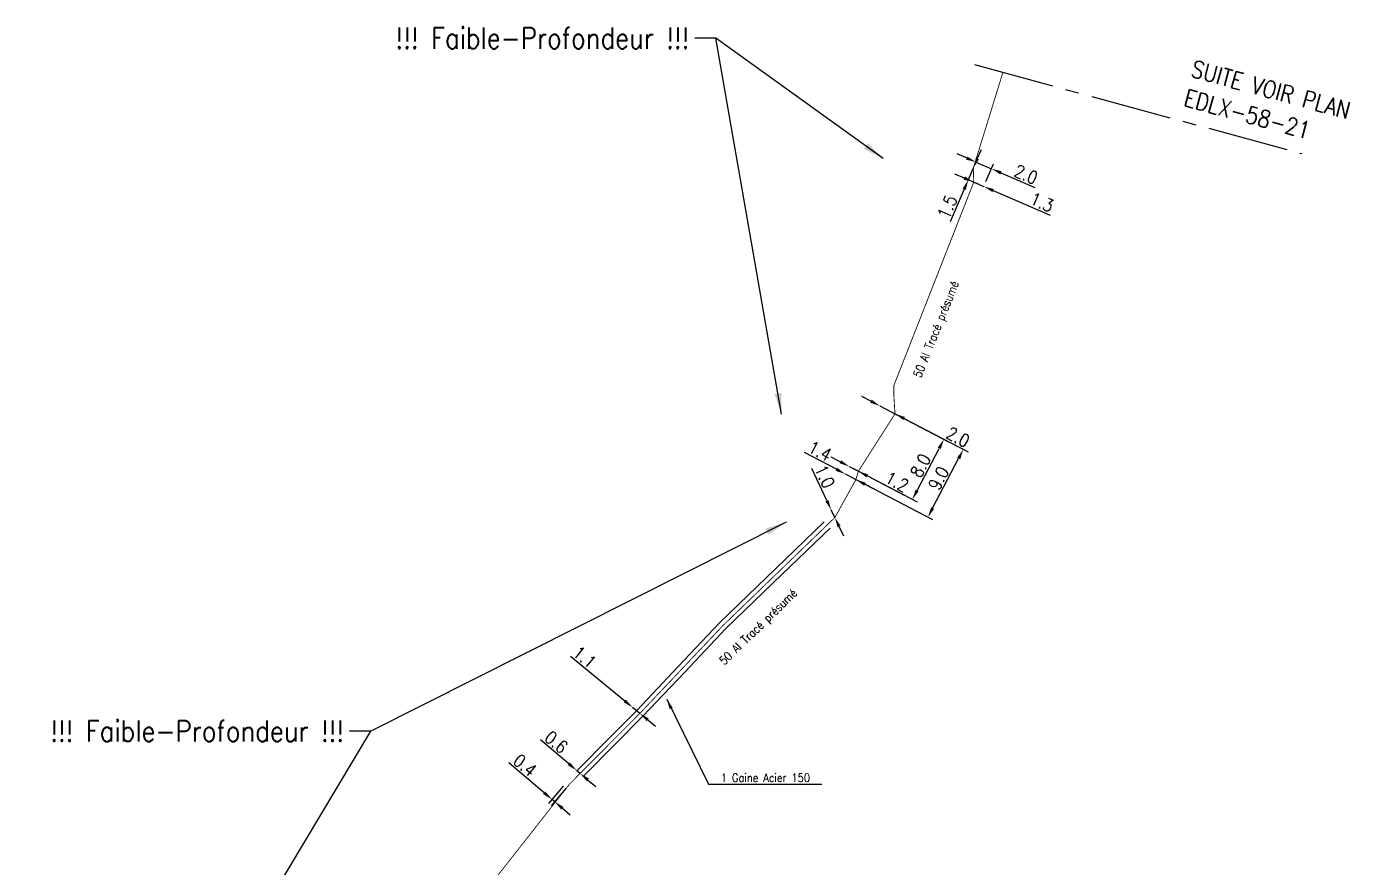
# Model space of a CAD drawing. Header units: millimetres. Extents: x 200000 to 200484, y 53266 to 53990.
# Drawn here: x 200145.8 to 200301.5, y 53744 to 53843.1 of the extents above; entities that cross this region are included whole.
import ezdxf
from ezdxf.enums import TextEntityAlignment as Align

# ---------------------------------------------------------------- set-up
doc = ezdxf.new("R2010")
doc.units = ezdxf.units.MM
doc.header["$PDMODE"] = 34
doc.linetypes.add('CENTER2', pattern=[28.575, 19.05, -3.175, 3.175, -3.175])
doc.layers.get('DEFPOINTS').update_dxf_attribs({"linetype": 'CONTINUOUS'})
for name, color, linetype in [('M_130', 3, 'M_ST_15'), ('M_400', 7, 'CONTINUOUS'), ('M_420', 7, 'CONTINUOUS'), ('M_930', 7, 'CONTINUOUS')]:
    doc.layers.add(name, color=color, linetype=linetype)
doc.styles.get("Standard").update_dxf_attribs({"font": 'romans.shx', "width": 0.85})
doc.linetypes.add('M_ST_15', pattern='A,5,-0.3,["XX",Standard,S=1,R=0,X=0,Y=-0.5],-2.5', length=7.8)
doc.dimstyles.get("Standard").update_dxf_attribs({"dimtxt": 1.5, "dimasz": 1.2, "dimexe": 0.625, "dimexo": 0.625, "dimgap": 0.25, "dimtad": 1, "dimdec": 1, "dimzin": 0, "dimdsep": 46, "dimtxsty": 'Standard', "dimcen": -0.5, "dimadec": 0, "dimazin": 0, "dimtfac": 1, "dimtdec": 1, "dimtmove": 0, "dimatfit": 3, "dimfxl": 0, "dimtolj": 1, "dimtzin": 0, "dimarcsym": 0})

# ---------------------------------------------------------------- blocks, each defined once
blk = doc.blocks.new('*D126')
at = {"layer": 'DEFPOINTS', "color": 0, "linetype": 'Continuous', "transparency": 16777216}
for p in [(200209.35, 53754.01), (200209.66, 53753.75), (200207.63, 53751.98)]:
    blk.add_point(p, dxfattribs=at)
at = {"layer": 'M_130', "color": 0, "linetype": 'Continuous', "lineweight": -2, "transparency": 16777216}
for p, q in [((200206.71, 53752.75), (200202.55, 53756.28)), ((200208.95, 53753.54), (200207.22, 53751.5)), ((200209.25, 53753.28), (200207.53, 53751.24)), ((200207.93, 53751.72), (200207.63, 53751.98)), ((200208.85, 53750.94), (200209.76, 53750.17))]:
    blk.add_line(p, q, dxfattribs=at)
at = {"layer": 'M_130', "color": 0, "linetype": 'Continuous', "transparency": 16777216}
for points in [[(200206.84, 53752.91), (200206.58, 53752.6), (200207.63, 53751.98)], [(200208.98, 53751.1), (200208.72, 53750.79), (200207.93, 53751.72)]]:
    blk.add_solid(points, dxfattribs=at)
at = {"layer": 'M_130', "color": 0, "linetype": 'Continuous', "transparency": 16777216, "insert": (200204.43, 53756), "char_height": 1.5, "attachment_point": 5, "rotation": 319.7419}
blk.add_mtext('\\A1;0.4', dxfattribs=at)
blk = doc.blocks.new('*D127')
at = {"layer": 'DEFPOINTS', "color": 0, "linetype": 'Continuous', "transparency": 16777216}
for p in [(200210.53, 53755.4), (200210.53, 53755.4), (200210.94, 53755.05)]:
    blk.add_point(p, dxfattribs=at)
at = {"layer": 'M_130', "color": 0, "linetype": 'Continuous', "lineweight": -2, "transparency": 16777216}
for p, q in [((200209.61, 53756.18), (200206.27, 53759)), ((200210.94, 53755.05), (200210.53, 53755.4)), ((200211.86, 53754.27), (200212.78, 53753.5))]:
    blk.add_line(p, q, dxfattribs=at)
at = {"layer": 'M_130', "color": 0, "linetype": 'Continuous', "transparency": 16777216}
for points in [[(200209.74, 53756.33), (200209.48, 53756.02), (200210.53, 53755.4)], [(200211.99, 53754.42), (200211.73, 53754.12), (200210.94, 53755.05)]]:
    blk.add_solid(points, dxfattribs=at)
at = {"layer": 'M_130', "color": 0, "linetype": 'Continuous', "transparency": 16777216, "insert": (200208.13, 53758.74), "char_height": 1.5, "attachment_point": 5, "rotation": 319.7419}
blk.add_mtext('\\A1;0.6', dxfattribs=at)
blk = doc.blocks.new('*D128')
at = {"layer": 'DEFPOINTS', "color": 0, "linetype": 'Continuous', "transparency": 16777216}
for p in [(200217.12, 53762.82), (200217.12, 53762.82), (200217.97, 53762.12)]:
    blk.add_point(p, dxfattribs=at)
at = {"layer": 'M_130', "color": 0, "linetype": 'Continuous', "lineweight": -2, "transparency": 16777216}
for p, q in [((200216.19, 53763.58), (200209.81, 53768.82)), ((200217.97, 53762.12), (200217.12, 53762.82)), ((200218.9, 53761.36), (200219.82, 53760.6))]:
    blk.add_line(p, q, dxfattribs=at)
at = {"layer": 'M_130', "color": 0, "linetype": 'Continuous', "transparency": 16777216}
for points in [[(200216.32, 53763.74), (200216.06, 53763.43), (200217.12, 53762.82)], [(200219.02, 53761.52), (200218.77, 53761.21), (200217.97, 53762.12)]]:
    blk.add_solid(points, dxfattribs=at)
at = {"layer": 'M_130', "color": 0, "linetype": 'Continuous', "transparency": 16777216, "insert": (200211.46, 53768.76), "char_height": 1.5, "attachment_point": 5, "rotation": 320.607}
blk.add_mtext('\\A1;1.1', dxfattribs=at)
blk = doc.blocks.new('*D129')
at = {"layer": 'DEFPOINTS', "color": 0, "linetype": 'Continuous', "transparency": 16777216}
for p in [(200240.5, 53786.1), (200240.5, 53786.1), (200240.93, 53785.2)]:
    blk.add_point(p, dxfattribs=at)
at = {"layer": 'M_130', "color": 0, "linetype": 'Continuous', "lineweight": -2, "transparency": 16777216}
for p, q in [((200239.99, 53787.19), (200238.2, 53790.98)), ((200240.93, 53785.2), (200240.5, 53786.1)), ((200241.44, 53784.11), (200241.95, 53783.03))]:
    blk.add_line(p, q, dxfattribs=at)
at = {"layer": 'M_130', "color": 0, "linetype": 'Continuous', "transparency": 16777216}
for points in [[(200240.17, 53787.27), (200239.81, 53787.1), (200240.5, 53786.1)], [(200241.62, 53784.2), (200241.26, 53784.03), (200240.93, 53785.2)]]:
    blk.add_solid(points, dxfattribs=at)
at = {"layer": 'M_130', "color": 0, "linetype": 'Continuous', "transparency": 16777216, "insert": (200239.74, 53790.05), "char_height": 1.5, "attachment_point": 5, "rotation": 295.2546}
blk.add_mtext('\\A1;1.0', dxfattribs=at)
blk = doc.blocks.new('*D130')
at = {"layer": 'DEFPOINTS', "color": 0, "linetype": 'Continuous', "transparency": 16777216}
for p in [(200246.24, 53798.35), (200246.24, 53798.35), (200248.01, 53797.42)]:
    blk.add_point(p, dxfattribs=at)
at = {"layer": 'M_130', "color": 0, "linetype": 'Continuous', "lineweight": -2, "transparency": 16777216}
for p, q in [((200245.18, 53798.91), (200244.11, 53799.46)), ((200246.53, 53798.9), (200246.53, 53798.9)), ((200246.24, 53798.35), (200248.01, 53797.42)), ((200248.3, 53797.98), (200248.3, 53797.98)), ((200249.08, 53796.87), (200256.37, 53793.06))]:
    blk.add_line(p, q, dxfattribs=at)
at = {"layer": 'M_130', "color": 0, "linetype": 'Continuous', "transparency": 16777216}
for points in [[(200245.27, 53799.08), (200245.09, 53798.73), (200246.24, 53798.35)], [(200249.17, 53797.05), (200248.99, 53796.69), (200248.01, 53797.42)]]:
    blk.add_solid(points, dxfattribs=at)
at = {"layer": 'M_130', "color": 0, "linetype": 'Continuous', "transparency": 16777216, "insert": (200255.43, 53794.68), "char_height": 1.5, "attachment_point": 5, "rotation": 332.4092}
blk.add_mtext('\\A1;2.0', dxfattribs=at)
blk = doc.blocks.new('*D131')
at = {"layer": 'DEFPOINTS', "color": 0, "linetype": 'Continuous', "transparency": 16777216}
for p in [(200246.24, 53798.35), (200253.77, 53794.42), (200242.63, 53791.21)]:
    blk.add_point(p, dxfattribs=at)
at = {"layer": 'M_130', "color": 0, "linetype": 'Continuous', "lineweight": -2, "transparency": 16777216}
for p, q in [((200246.8, 53798.06), (200254.32, 53794.13)), ((200250.62, 53788.39), (200253.21, 53793.35)), ((200243.19, 53790.92), (200250.62, 53787.04))]:
    blk.add_line(p, q, dxfattribs=at)
at = {"layer": 'M_130', "color": 0, "linetype": 'Continuous', "transparency": 16777216}
for points in [[(200253.04, 53793.45), (200253.39, 53793.26), (200253.77, 53794.42)], [(200250.44, 53788.48), (200250.8, 53788.3), (200250.06, 53787.33)]]:
    blk.add_solid(points, dxfattribs=at)
at = {"layer": 'M_130', "color": 0, "linetype": 'Continuous', "transparency": 16777216, "insert": (200251.01, 53791.31), "char_height": 1.5, "attachment_point": 5, "rotation": 62.4092}
blk.add_mtext('\\A1;8.0', dxfattribs=at)
blk = doc.blocks.new('*D132')
at = {"layer": 'DEFPOINTS', "color": 0, "linetype": 'Continuous', "transparency": 16777216}
for p in [(200242.63, 53791.21), (200242.63, 53791.21), (200243.7, 53790.65)]:
    blk.add_point(p, dxfattribs=at)
at = {"layer": 'M_130', "color": 0, "linetype": 'Continuous', "lineweight": -2, "transparency": 16777216}
for p, q in [((200241.57, 53791.76), (200240.51, 53792.32)), ((200242.63, 53791.21), (200243.7, 53790.65)), ((200242.92, 53791.76), (200242.92, 53791.76)), ((200243.99, 53791.21), (200243.99, 53791.21)), ((200244.76, 53790.1), (200249.09, 53787.84))]:
    blk.add_line(p, q, dxfattribs=at)
at = {"layer": 'M_130', "color": 0, "linetype": 'Continuous', "transparency": 16777216}
for points in [[(200241.66, 53791.94), (200241.48, 53791.59), (200242.63, 53791.21)], [(200244.85, 53790.27), (200244.67, 53789.92), (200243.7, 53790.65)]]:
    blk.add_solid(points, dxfattribs=at)
at = {"layer": 'M_130', "color": 0, "linetype": 'Continuous', "transparency": 16777216, "insert": (200248.23, 53789.42), "char_height": 1.5, "attachment_point": 5, "rotation": 332.4092}
blk.add_mtext('\\A1;1.2', dxfattribs=at)
blk = doc.blocks.new('*D133')
at = {"layer": 'DEFPOINTS', "color": 0, "linetype": 'Continuous', "transparency": 16777216}
for p in [(200246.24, 53798.35), (200256.06, 53793.22), (200242.17, 53790.32)]:
    blk.add_point(p, dxfattribs=at)
at = {"layer": 'M_130', "color": 0, "linetype": 'Continuous', "lineweight": -2, "transparency": 16777216}
for p, q in [((200246.8, 53798.06), (200256.61, 53792.93)), ((200252.44, 53786.31), (200255.5, 53792.16)), ((200242.73, 53790.03), (200252.44, 53784.95))]:
    blk.add_line(p, q, dxfattribs=at)
at = {"layer": 'M_130', "color": 0, "linetype": 'Continuous', "transparency": 16777216}
for points in [[(200255.32, 53792.25), (200255.68, 53792.06), (200256.06, 53793.22)], [(200252.27, 53786.4), (200252.62, 53786.22), (200251.89, 53785.24)]]:
    blk.add_solid(points, dxfattribs=at)
at = {"layer": 'M_130', "color": 0, "linetype": 'Continuous', "transparency": 16777216, "insert": (200253.15, 53789.81), "char_height": 1.5, "attachment_point": 5, "rotation": 62.4092}
blk.add_mtext('\\A1;9.0', dxfattribs=at)
blk = doc.blocks.new('*D134')
at = {"layer": 'DEFPOINTS', "color": 0, "linetype": 'Continuous', "transparency": 16777216}
for p in [(200242.17, 53790.32), (200242.17, 53790.32), (200243.41, 53789.67)]:
    blk.add_point(p, dxfattribs=at)
at = {"layer": 'M_130', "color": 0, "linetype": 'Continuous', "lineweight": -2, "transparency": 16777216}
for p, q in [((200241.11, 53790.88), (200237.34, 53792.85)), ((200243.41, 53789.67), (200242.17, 53790.32)), ((200244.48, 53789.12), (200245.54, 53788.56))]:
    blk.add_line(p, q, dxfattribs=at)
at = {"layer": 'M_130', "color": 0, "linetype": 'Continuous', "transparency": 16777216}
for points in [[(200241.2, 53791.06), (200241.02, 53790.7), (200242.17, 53790.32)], [(200244.57, 53789.3), (200244.38, 53788.94), (200243.41, 53789.67)]]:
    blk.add_solid(points, dxfattribs=at)
at = {"layer": 'M_130', "color": 0, "linetype": 'Continuous', "transparency": 16777216, "insert": (200239.16, 53793.03), "char_height": 1.5, "attachment_point": 5, "rotation": 332.4092}
blk.add_mtext('\\A1;1.4', dxfattribs=at)
blk = doc.blocks.new('*D135')
at = {"layer": 'DEFPOINTS', "color": 0, "linetype": 'Continuous', "transparency": 16777216}
for p in [(200257.28, 53824.71), (200258.47, 53824.2), (200258.47, 53824.2)]:
    blk.add_point(p, dxfattribs=at)
at = {"layer": 'M_130', "color": 0, "linetype": 'Continuous', "lineweight": -2, "transparency": 16777216}
for p, q in [((200256.18, 53825.18), (200255.07, 53825.66)), ((200257.28, 53824.71), (200258.47, 53824.2)), ((200259.57, 53823.72), (200266.27, 53820.83))]:
    blk.add_line(p, q, dxfattribs=at)
at = {"layer": 'M_130', "color": 0, "linetype": 'Continuous', "transparency": 16777216}
for points in [[(200256.26, 53825.37), (200256.1, 53825), (200257.28, 53824.71)], [(200259.65, 53823.9), (200259.5, 53823.54), (200258.47, 53824.2)]]:
    blk.add_solid(points, dxfattribs=at)
at = {"layer": 'M_130', "color": 0, "linetype": 'Continuous', "transparency": 16777216, "insert": (200265.3, 53822.34), "char_height": 1.5, "attachment_point": 5, "rotation": 336.6966}
blk.add_mtext('\\A1;1.3', dxfattribs=at)
blk = doc.blocks.new('*D136')
at = {"layer": 'DEFPOINTS', "color": 0, "linetype": 'Continuous', "transparency": 16777216}
for p in [(200257.23, 53826.36), (200259.37, 53826.29), (200258.47, 53824.2)]:
    blk.add_point(p, dxfattribs=at)
at = {"layer": 'M_130', "color": 0, "linetype": 'Continuous', "lineweight": -2, "transparency": 16777216}
for p, q in [((200256.44, 53827.56), (200255.33, 53828.03)), ((200257.48, 53826.94), (200257.78, 53827.65)), ((200257.54, 53827.08), (200259.37, 53826.29)), ((200258.72, 53824.77), (200259.62, 53826.86)), ((200260.48, 53825.81), (200264.49, 53824.09))]:
    blk.add_line(p, q, dxfattribs=at)
at = {"layer": 'M_130', "color": 0, "linetype": 'Continuous', "transparency": 16777216}
for points in [[(200256.51, 53827.74), (200256.36, 53827.37), (200257.54, 53827.08)], [(200260.56, 53826), (200260.4, 53825.63), (200259.37, 53826.29)]]:
    blk.add_solid(points, dxfattribs=at)
at = {"layer": 'M_130', "color": 0, "linetype": 'Continuous', "transparency": 16777216, "insert": (200263.43, 53825.63), "char_height": 1.5, "attachment_point": 5, "rotation": 336.6966}
blk.add_mtext('\\A1;2.0', dxfattribs=at)
blk = doc.blocks.new('*D137')
at = {"layer": 'DEFPOINTS', "color": 0, "linetype": 'Continuous', "transparency": 16777216}
for p in [(200257.23, 53826.36), (200256.64, 53824.99), (200258.47, 53824.2)]:
    blk.add_point(p, dxfattribs=at)
at = {"layer": 'M_130', "color": 0, "linetype": 'Continuous', "lineweight": -2, "transparency": 16777216}
for p, q in [((200257.7, 53827.47), (200258.18, 53828.57)), ((200257.23, 53826.36), (200256.64, 53824.99)), ((200256.16, 53823.88), (200254.5, 53820.04)), ((200257.9, 53824.44), (200256.06, 53825.23))]:
    blk.add_line(p, q, dxfattribs=at)
at = {"layer": 'M_130', "color": 0, "linetype": 'Continuous', "transparency": 16777216}
for points in [[(200257.52, 53827.55), (200257.89, 53827.39), (200257.23, 53826.36)], [(200255.98, 53823.96), (200256.34, 53823.8), (200256.64, 53824.99)]]:
    blk.add_solid(points, dxfattribs=at)
at = {"layer": 'M_130', "color": 0, "linetype": 'Continuous', "transparency": 16777216, "insert": (200254.18, 53821.8), "char_height": 1.5, "attachment_point": 5, "rotation": 66.6966}
blk.add_mtext('\\A1;1.5', dxfattribs=at)

msp = doc.modelspace()

# ---------------------------------------------------------------- linework, layer by layer
at = {"layer": 'M_130'}
msp.add_lwpolyline([(200198.35, 53739.34, 0.1, 0.1, 0), (200209.66, 53753.75, 0.1, 0.1, 0), (200210.94, 53755.05, 0.1, 0.1, 0), (200217.97, 53762.12, 0.1, 0.1, 0), (200227.75, 53772.46, 0.1, 0.1, 0), (200240.93, 53785.2, 0.1, 0.1, 0), (200243.41, 53789.67, 0.1, 0.1, 0), (200243.7, 53790.65, 0.1, 0.1, 0), (200247.93, 53797.29, 0.1, 0.1, 0.159892), (200248, 53797.59, 0.1, 0.1, 0), (200247.88, 53799.5, 0.1, 0.1, -0.01669), (200247.87, 53799.53, 0.1, 0.1, 0), (200247.87, 53800.66, 0.1, 0.1, -0.093779), (200247.91, 53800.84, 0.1, 0.1, 0), (200257.28, 53824.71, 0.1, 0.1, 0), (200257.23, 53826.36, 0.1, 0.1, 0), (200260.72, 53837.66, 0.1, 0.1, 0), (200260.72, 53837.66, 0, 0, 0)], format="xyseb", dxfattribs=at)
at = {"layer": 'M_400'}
for p, q in [((200239.67, 53784.68), (200233.99, 53779.19)), ((200240.37, 53783.96), (200234.69, 53778.47)), ((200233.99, 53779.19), (200227.39, 53772.81)), ((200234.69, 53778.47), (200228.1, 53772.11)), ((200227.39, 53772.81), (200222.5, 53767.64)), ((200228.1, 53772.11), (200223.22, 53766.95)), ((200222.5, 53767.64), (200217.61, 53762.47)), ((200223.22, 53766.95), (200218.33, 53761.78)), ((200217.61, 53762.47), (200214.36, 53759.2)), ((200218.33, 53761.78), (200215.07, 53758.5)), ((200214.36, 53759.2), (200210.59, 53755.4)), ((200215.07, 53758.5), (200211.3, 53754.69))]:
    msp.add_line(p, q, dxfattribs=at)
at = {"layer": 'M_930', "linetype": 'CENTER2', "ltscale": 0.5, "flags": 128}
msp.add_lwpolyline([(200257.38, 53838.57), (200295.91, 53828.07)], dxfattribs=at)

# ---------------------------------------------------------------- texts
at = {"layer": 'M_130', "width": 0.85}
for rotation, p in [(68.1602, (200251.05, 53801.59)), (44.2188, (200227.91, 53767.75))]:
    msp.add_text('50 Al Tracé présumé', height=1, rotation=rotation, dxfattribs=at).set_placement(p)
at = {"layer": 'M_400', "insert": (200227.51, 53754.54), "char_height": 1, "attachment_point": 4}
msp.add_mtext('1 Gaine Acier 150 ', dxfattribs=at)
at = {"layer": 'M_420', "char_height": 2.5, "attachment_point": 6}
for insert in [(200223.8, 53841.69), (200183.15, 53760.04)]:
    msp.add_mtext('!!! Faible-Profondeur !!!', dxfattribs=dict(at, insert=insert))
at = {"layer": 'M_930', "width": 0.85}
for s, p in [('SUITE VOIR PLAN', (200292, 53834.65)), ('EDLX-58-21', (200289.23, 53831.76))]:
    msp.add_text(s, height=2, rotation=344.7537, dxfattribs=at).set_placement(p, align=Align.CENTER)

# ---------------------------------------------------------------- dimensions: what is measured, and where the dimension line sits
at = {"layer": 'M_130', "linetype": 'Continuous'}
for base, p1, p2, angle, override, picture, middle in [((200256.64, 53824.99), (200257.23, 53826.36), (200258.47, 53824.19), 66.6966, {"dimatfit": 0}, '*D137', (200255.09, 53821.41)), ((200259.37, 53826.29), (200257.23, 53826.36), (200258.47, 53824.19), 156.6966, {"dimatfit": 0}, '*D136', (200263.03, 53824.71)), ((200258.47, 53824.19), (200257.28, 53824.71), (200258.47, 53824.19), 156.6966, {"dimatfit": 0}, '*D135', (200264.9, 53821.43)), ((200246.24, 53798.35), (200248.01, 53797.42), (200246.24, 53798.35), 332.4092, {"dimatfit": 0}, '*D130', (200254.97, 53793.79)), ((200256.06, 53793.22), (200242.17, 53790.32), (200246.24, 53798.35), 242.4092, {"dimatfit": 0}, '*D133', (200254.03, 53789.35)), ((200253.77, 53794.42), (200242.63, 53791.21), (200246.24, 53798.35), 242.4092, {"dimatfit": 0}, '*D131', (200251.9, 53790.84)), ((200242.17, 53790.32), (200243.41, 53789.67), (200242.17, 53790.32), 332.4092, {"dimscale": 1, "dimlfac": 1, "dimlunit": 2, "dimatfit": 0}, '*D134', (200238.69, 53792.14)), ((200240.5, 53786.1), (200240.93, 53785.2), (200240.5, 53786.1), 295.2546, {"dimscale": 1, "dimlfac": 1, "dimlunit": 2, "dimatfit": 0}, '*D129', (200238.84, 53789.62)), ((200242.63, 53791.21), (200243.7, 53790.65), (200242.63, 53791.21), 332.4092, {"dimatfit": 0}, '*D132', (200247.76, 53788.53)), ((200217.12, 53762.82), (200217.97, 53762.12), (200217.12, 53762.82), 320.607, {"dimatfit": 0}, '*D128', (200210.82, 53767.99)), ((200210.53, 53755.4), (200210.94, 53755.05), (200210.53, 53755.4), 319.7419, {"dimscale": 1, "dimlfac": 1, "dimlunit": 2, "dimatfit": 0}, '*D127', (200207.48, 53757.98)), ((200207.63, 53751.98), (200209.66, 53753.75), (200209.35, 53754.01), 319.7419, {"dimatfit": 0}, '*D126', (200203.79, 53755.23))]:
    dim = msp.add_linear_dim(base=base, p1=p1, p2=p2, angle=angle, dimstyle='Standard', override=override, dxfattribs=at)
    dim.commit()
    dim.dimension.update_dxf_attribs({"geometry": picture, "text_midpoint": middle, "dimtype": 160})

# ---------------------------------------------------------------- leaders
at = {"layer": 'M_400', "annotation_type": 0, "has_hookline": 1, "hookline_direction": 0, "text_width": 11.9}
msp.add_leader([(200221.13, 53763.79), (200226.06, 53753.79), (200227.26, 53753.79)], dimstyle='Standard', dxfattribs=at)
at = {"layer": 'M_420', "annotation_type": 0, "has_hookline": 1, "hookline_direction": 1, "text_width": 38.65}
for points in [[(200246.62, 53827.5), (200226.93, 53841.69), (200224.43, 53841.69)], [(200235.18, 53784.66), (200186.28, 53760.04), (200183.78, 53760.04)]]:
    msp.add_leader(points, dimstyle='Standard', override={"dimasz": 2.5, "dimgap": -0.63, "dimtad": 0}, dxfattribs=at)
at = {"layer": 'M_420'}
for points in [[(200234.66, 53797.36), (200226.93, 53841.69)], [(200155.21, 53707.94), (200186.28, 53760.04)]]:
    msp.add_leader(points, dimstyle='Standard', override={"dimasz": 2.5, "dimgap": -0.63, "dimtad": 0}, dxfattribs=at)

doc.saveas('drawing.dxf')
